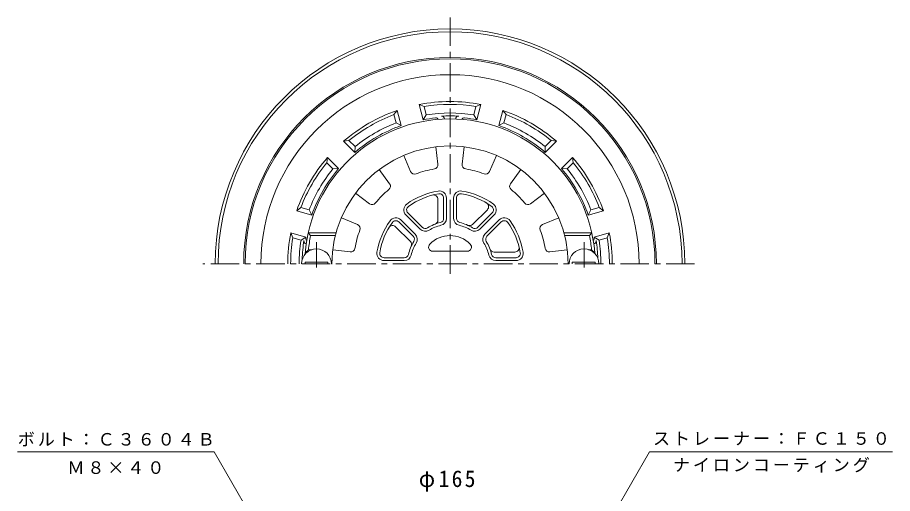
# Model space of a CAD drawing. Units: millimetres, scale not verified. Extents: x -192 to 148, y -231 to 263.
# Drawn here: x -178 to 129.4, y 95.9 to 263.1 of the extents above; entities that cross this region are included whole.
import ezdxf

# ---------------------------------------------------------------- set-up
doc = ezdxf.new("R2010")
doc.units = ezdxf.units.MM
doc.header["$LTSCALE"] = 2
doc.linetypes.add('CHAIN1', pattern=[8, 5, -1, 1, -1])
for name, color, linetype, lineweight in [('0-0', 3, 'Continuous', 9), ('0-1', 2, 'Continuous', 9), ('0-2', 6, 'Continuous', 5), ('0-4', 7, 'Continuous', 9), ('0-5', 7, 'Continuous', 9)]:
    doc.layers.add(name, color=color, linetype=linetype, lineweight=lineweight)
doc.styles.add('ＭＳ ゴシック', font='')
doc.styles.get('ＭＳ ゴシック').set_extended_font_data('MS Gothic')

msp = doc.modelspace()

# ---------------------------------------------------------------- linework, layer by layer
at = {"layer": '0-0', "linetype": 'CHAIN1'}
for p, q in [((-26.018, 263.05), (-26.018, 172.94)), ((59.88, 176.531), (-112.885, 176.531))]:
    msp.add_line(p, q, dxfattribs=at)
at = {"layer": '0-0'}
for radius in [82.5, 81.5]:
    msp.add_arc((-26.018, 176.531), radius, 0, 180, dxfattribs=at)
at = {"layer": '0-1'}
for p, q in [((-35.443, 227.161), (-36.87, 232.488)), ((-35.129, 231.785), (-36.87, 232.488)), ((-34.348, 228.872), (-35.129, 231.785)), ((-17.687, 228.872), (-16.907, 231.785)), ((-16.907, 231.785), (-15.165, 232.488)), ((-16.592, 227.161), (-15.165, 232.488)), ((-45.754, 228.938), (-44.598, 230.418)), ((-44.974, 226.025), (-45.754, 228.938)), ((-43.17, 225.091), (-44.598, 230.418)), ((-34.348, 228.872), (-35.443, 227.161)), ((-16.592, 227.161), (-17.687, 228.872)), ((-8.865, 225.091), (-7.438, 230.418)), ((-6.281, 228.938), (-7.438, 230.418)), ((-7.062, 226.025), (-6.281, 228.938)), ((-43.17, 225.091), (-44.974, 226.025)), ((-7.062, 226.025), (-8.865, 225.091)), ((-61.535, 219.826), (-63.395, 219.565)), ((-59.495, 215.665), (-63.395, 219.565)), ((-59.403, 217.694), (-61.535, 219.826)), ((7.368, 217.694), (9.5, 219.826)), ((7.46, 215.665), (11.36, 219.565)), ((9.5, 219.826), (11.36, 219.565)), ((-59.403, 217.694), (-59.495, 215.665)), ((7.46, 215.665), (7.368, 217.694)), ((-69.313, 212.048), (-69.052, 213.908)), ((-65.152, 210.008), (-69.052, 213.908)), ((13.117, 210.008), (17.017, 213.908)), ((17.278, 212.048), (17.017, 213.908)), ((-67.181, 209.916), (-69.313, 212.048)), ((-65.152, 210.008), (-67.181, 209.916)), ((15.146, 209.916), (13.117, 210.008)), ((15.146, 209.916), (17.278, 212.048)), ((-78.425, 196.267), (-79.905, 195.111)), ((-74.577, 193.683), (-79.905, 195.111)), ((-75.512, 195.487), (-78.425, 196.267)), ((-75.512, 195.487), (-74.577, 193.683)), ((22.542, 193.683), (23.476, 195.487)), ((22.542, 193.683), (27.869, 195.111)), ((23.476, 195.487), (26.389, 196.267)), ((26.389, 196.267), (27.869, 195.111)), ((-76.648, 185.956), (-81.975, 187.383)), ((-81.272, 185.642), (-81.975, 187.383)), ((-78.359, 184.862), (-81.272, 185.642)), ((-78.359, 184.862), (-76.648, 185.956)), ((24.613, 185.956), (29.94, 187.383)), ((26.324, 184.862), (24.613, 185.956)), ((26.324, 184.862), (29.236, 185.642)), ((29.236, 185.642), (29.94, 187.383))]:
    msp.add_line(p, q, dxfattribs=at)
for centre, radius, start, end in [((-26.018, 176.531), 72.5, 0, 180), ((-26.018, 176.531), 72, 0, 180), ((-26.018, 176.531), 66.441, 0, 180), ((-26.018, 176.531), 57, 79.02406, 100.97594), ((-26.018, 176.531), 56, 80.63637, 99.36365), ((-26.018, 176.531), 57, 109.02406, 130.97594), ((-26.018, 176.531), 56, 110.63637, 129.36365), ((-26.018, 176.531), 51.5, 95.68213, 100.54533), ((-26.018, 176.531), 53, 80.95651, 99.04347), ((-31.018, 226.783), 1, 29.53281, 95.68202), ((-26.018, 176.531), 51.969, 86.62567, 93.37433), ((-29.018, 227.412), 1, 0, 93.37471), ((-23.018, 227.412), 1, 86.62529, 180.44658), ((-21.018, 226.783), 1, 84.31798, 150.46719), ((-26.018, 176.531), 51.5, 79.45464, 84.31787), ((-26.018, 176.531), 57, 49.02406, 70.97594), ((-26.018, 176.531), 56, 50.63637, 69.36365), ((-26.018, 176.531), 51.5, 109.45464, 130.54533), ((-26.018, 176.531), 53, 110.95651, 129.04347), ((-26.018, 176.531), 51.5, 49.45464, 70.54533), ((-26.018, 176.531), 53, 50.95651, 69.04347), ((-26.018, 176.531), 57, 139.02406, 160.97594), ((-26.018, 176.531), 57, 19.02406, 40.97594), ((-26.018, 176.531), 56, 140.63637, 159.36365), ((-26.018, 176.531), 53, 140.95651, 159.04347), ((-26.018, 176.531), 51.5, 139.45464, 160.54533), ((-26.018, 176.531), 51.5, 19.45464, 40.54533), ((-26.018, 176.531), 53, 20.95651, 39.04347), ((-26.018, 176.531), 56, 20.63637, 39.36365), ((-26.018, 176.531), 57, 169.02405, 179.99998), ((-26.018, 176.531), 56, 170.63634, 179.99998), ((-26.018, 176.531), 53, 170.95651, 179.99998), ((-26.018, 176.531), 51.969, 170.96971, 178.27725), ((-76.355, 184.531), 1, 170.97121, 260.46495), ((-75.709, 185.531), 1, 169.7332, 231.16548), ((-26.018, 176.531), 51.5, 169.45467, 169.73407), ((23.674, 185.531), 1, 308.83452, 10.2668), ((24.32, 184.531), 1, 279.53714, 9.02879), ((-26.018, 176.531), 51.5, 10.26593, 10.54533), ((-26.018, 176.531), 51.969, 2.17509, 9.03029), ((-26.018, 176.531), 53, 0, 9.04347), ((-26.018, 176.531), 56, 0, 9.36365), ((-26.018, 176.531), 57, 0, 10.97594)]:
    msp.add_arc(centre, radius, start, end, dxfattribs=at)
at = {"layer": '0-2'}
for p, q in [((-31.018, 217.641), (-30.274, 211.517)), ((-21.018, 217.641), (-21.761, 211.517)), ((-42.286, 214.621), (-39.868, 208.947)), ((-9.749, 214.621), (-12.167, 208.947)), ((-50.947, 209.621), (-47.241, 204.69)), ((-1.089, 209.621), (-4.794, 204.69)), ((-59.196, 201.372), (-54.265, 197.667)), ((7.16, 201.372), (2.229, 197.667)), ((-30.268, 191.909), (-30.268, 199.229)), ((-28.268, 192.511), (-28.268, 199.642)), ((-27.268, 192.511), (-27.268, 199.642)), ((-24.768, 199.642), (-24.768, 192.511)), ((-23.768, 199.642), (-23.768, 192.511)), ((-41.538, 193.731), (-36.496, 188.689)), ((-40.831, 194.438), (-35.789, 189.396)), ((-18.087, 190.384), (-12.911, 195.56)), ((-16.247, 189.396), (-11.205, 194.438)), ((-15.54, 188.689), (-10.498, 193.731)), ((-64.196, 192.712), (-58.521, 190.294)), ((-38.971, 186.214), (-44.013, 191.256)), ((-38.263, 186.921), (-43.306, 191.963)), ((-8.73, 191.963), (-13.772, 186.921)), ((-8.023, 191.256), (-13.065, 186.214)), ((12.161, 192.712), (6.486, 190.294)), ((-39.959, 184.374), (-45.135, 189.55)), ((-75.008, 186.443), (-75.817, 187.443)), ((-66.033, 187.443), (-75.817, 187.443)), ((-66.295, 186.443), (-75.008, 186.443)), ((13.998, 187.443), (23.782, 187.443)), ((14.259, 186.443), (22.972, 186.443)), ((22.972, 186.443), (23.782, 187.443)), ((-75.767, 181.443), (-76.861, 180.443)), ((-74.618, 181.443), (-75.767, 181.443)), ((-67.215, 181.443), (-61.092, 180.7)), ((15.18, 181.443), (9.057, 180.7)), ((22.583, 181.443), (23.732, 181.443)), ((23.732, 181.443), (24.825, 180.443)), ((-76.418, 180.443), (-76.861, 180.443)), ((-49.217, 178.693), (-42.086, 178.693)), ((-32.038, 180.943), (-19.997, 180.943)), ((-10.552, 180.693), (-3.232, 180.693)), ((-9.949, 178.693), (-2.819, 178.693)), ((24.383, 180.443), (24.825, 180.443)), ((-76.951, 176.531), (-76.951, 177.131)), ((-68.951, 177.131), (-76.951, 177.131)), ((-68.951, 176.531), (-68.951, 177.131)), ((-49.217, 177.693), (-42.086, 177.693)), ((-9.949, 177.693), (-2.819, 177.693)), ((16.916, 177.131), (24.916, 177.131)), ((16.916, 176.531), (16.916, 177.131)), ((24.916, 176.531), (24.916, 177.131))]:
    msp.add_line(p, q, dxfattribs=at)
at = {"layer": '0-2', "linetype": 'CHAIN1'}
for p, q in [((-72.951, 175.256), (-72.951, 184.138)), ((21.049, 175.256), (21.049, 184.138))]:
    msp.add_line(p, q, dxfattribs=at)
at = {"layer": '0-2'}
for centre, radius, start, end in [((-26.018, 176.443), 51, 4.49843, 176.01982), ((-26.018, 176.443), 41.5, 0, 180), ((-26.018, 176.443), 33.864, 99.351, 110.64906), ((-31.764, 211.337), 1.5, 279.35037, 6.92006), ((-20.272, 211.337), 1.5, 173.0799, 260.64877), ((-26.018, 176.443), 33.864, 69.351, 80.64906), ((-38.488, 209.535), 1.5, 203.0799, 290.64877), ((-13.547, 209.535), 1.5, 249.35037, 336.92006), ((-48.441, 203.789), 1.5, 309.35037, 36.92006), ((-3.595, 203.789), 1.5, 143.0799, 230.64877), ((-26.018, 176.443), 33.864, 129.351, 140.64906), ((-26.018, 176.443), 26, 99.18217, 125.81783), ((-26.018, 176.443), 25, 99.1821, 125.81778), ((-31.768, 199.229), 1.5, 0.00067, 104.16316), ((-29.768, 199.642), 2.5, 359.9996, 99.18176), ((-29.768, 199.642), 1.5, 359.99933, 99.18193), ((-22.268, 199.642), 2.5, 80.81812, 180), ((-22.268, 199.642), 1.5, 80.81737, 180), ((-26.018, 176.443), 25, 54.1821, 80.81778), ((-26.018, 176.443), 26, 54.18217, 80.81783), ((-26.018, 176.443), 33.864, 39.351, 50.64906), ((-53.363, 198.866), 1.5, 233.0799, 320.64877), ((-39.77, 195.499), 2.5, 125.81812, 225), ((-13.972, 196.621), 1.5, 315.00067, 59.16316), ((-12.265, 195.499), 2.5, 314.9996, 54.18176), ((1.328, 198.866), 1.5, 219.35037, 306.92006), ((-39.77, 195.499), 1.5, 125.81737, 225), ((-12.265, 195.499), 1.5, 314.99933, 54.18193), ((-26.018, 176.443), 26, 144.18217, 170.81783), ((-26.018, 176.443), 25, 144.1821, 170.81778), ((-45.073, 190.196), 2.5, 44.9996, 144.18176), ((-45.073, 190.196), 1.5, 44.99933, 144.18193), ((-26.018, 176.443), 15, 103.13644, 121.86348), ((-31.768, 191.909), 1.5, 290.39491, 0), ((-29.768, 192.511), 1.5, 283.13628, 359.99933), ((-29.768, 192.511), 2.5, 283.13631, 359.9996), ((-22.268, 192.511), 2.5, 180, 256.86371), ((-22.268, 192.511), 1.5, 180, 256.86307), ((-26.018, 176.443), 15, 58.13644, 76.86348), ((-6.962, 190.196), 2.5, 35.81812, 135), ((-6.962, 190.196), 1.5, 35.81737, 135), ((-26.018, 176.443), 25, 9.1821, 35.81778), ((-26.018, 176.443), 26, 9.18217, 35.81783), ((-26.018, 176.443), 33.864, 159.351, 170.64906), ((-59.109, 188.914), 1.5, 339.35037, 66.92006), ((-46.195, 188.489), 1.5, 45.00067, 149.16316), ((-34.728, 190.457), 2.5, 225, 301.86371), ((-34.728, 190.457), 1.5, 225, 301.86307), ((-26.018, 176.443), 14, 103.13663, 121.8634), ((-26.018, 176.443), 14, 58.13663, 76.8634), ((-19.148, 191.445), 1.5, 245.39491, 315), ((-17.307, 190.457), 2.5, 238.13631, 314.9996), ((-17.307, 190.457), 1.5, 238.13628, 314.99933), ((7.074, 188.914), 1.5, 113.0799, 200.64877), ((-26.018, 176.443), 33.864, 9.351, 20.64906), ((-26.018, 176.443), 50, 168.46306, 174.2608), ((-40.031, 185.154), 1.5, 328.13628, 44.99933), ((-40.031, 185.153), 2.5, 328.13631, 44.9996), ((-26.018, 176.443), 10, 44.90076, 135.09924), ((-12.004, 185.153), 2.5, 135, 211.86371), ((-12.004, 185.153), 1.5, 135, 211.86307), ((-26.018, 176.443), 50, 5.7392, 11.53694), ((-72.951, 176.531), 5.25, 0, 180), ((-60.911, 182.189), 1.5, 263.0799, 350.64877), ((-26.018, 176.443), 15, 148.13644, 166.86348), ((-41.019, 183.313), 1.5, 335.39491, 45), ((-26.018, 176.443), 14, 148.13663, 166.8634), ((-32.038, 182.443), 1.5, 135.09891, 270), ((-19.997, 182.443), 1.5, 270, 44.90109), ((-26.018, 176.443), 14, 13.13663, 31.8634), ((-26.018, 176.443), 15, 13.13644, 31.86348), ((-10.552, 182.193), 1.5, 200.39491, 270), ((-3.232, 182.193), 1.5, 270.00067, 14.16316), ((8.876, 182.189), 1.5, 189.35037, 276.92006), ((21.049, 176.531), 5.25, 0, 180), ((-49.217, 180.193), 2.5, 170.81812, 270), ((-49.217, 180.193), 1.5, 170.81737, 270), ((-42.086, 180.193), 1.5, 270, 346.86307), ((-42.086, 180.193), 2.5, 270, 346.86371), ((-9.949, 180.193), 2.5, 193.13631, 269.9996), ((-9.949, 180.193), 1.5, 193.13628, 269.99933), ((-2.819, 180.193), 2.5, 269.9996, 9.18176), ((-2.819, 180.193), 1.5, 269.99933, 9.18193)]:
    msp.add_arc(centre, radius, start, end, dxfattribs=at)
at = {"layer": '0-5'}
for p, q in [((-108.918, 110.553), (-177.989, 110.553)), ((-56.463, 19.698), (-108.918, 110.553)), ((3.207, 39.695), (44.117, 110.553)), ((44.117, 110.553), (129.437, 110.553))]:
    msp.add_line(p, q, dxfattribs=at)

# ---------------------------------------------------------------- texts
at = {"layer": '0-4', "color": 2, "insert": (-37.018, 96.553), "char_height": 5.865, "attachment_point": 7, "style": 'ＭＳ ゴシック'}
msp.add_mtext('\\T1.21;\\W0.95;φ165', dxfattribs=at)
at = {"layer": '0-5', "char_height": 4.399, "attachment_point": 7, "style": 'ＭＳ ゴシック'}
for s, insert in [('\\T1.17;ボルト：Ｃ３６０４Ｂ', (-177.897, 112.45)), ('\\T1.17;ストレーナー：ＦＣ１５０', (45.277, 112.768)), ('\\T1.17;ナイロンコーティング', (52.277, 103.246)), ('\\T1.17;Ｍ８×４０', (-160.454, 102.694))]:
    msp.add_mtext(s, dxfattribs=dict(at, insert=insert))

doc.saveas('drawing.dxf')
